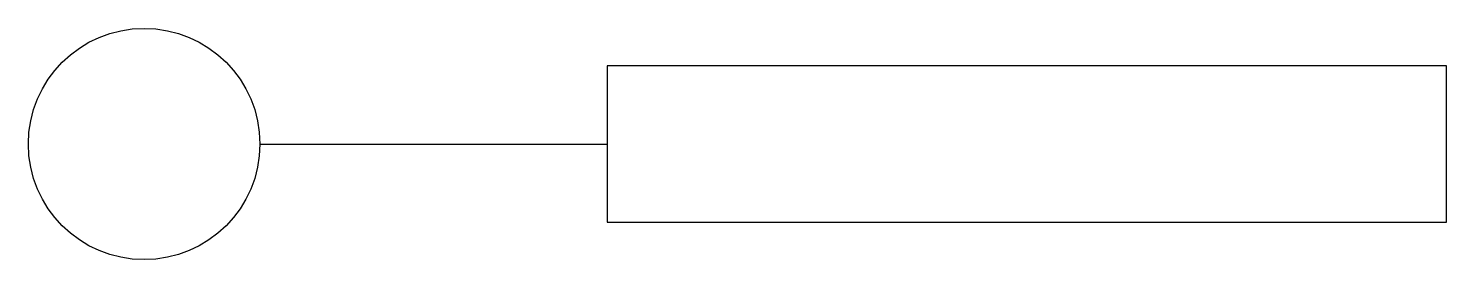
# Model space of a CAD drawing. Extents: x -0.2 to 2.25, y -0.2 to 0.2.
import ezdxf

# ---------------------------------------------------------------- set-up
doc = ezdxf.new("R2010")
doc.units = 0
doc.header["$MEASUREMENT"] = 0
doc.layers.add('CELL_LP_LIGHTPOLE', color=7, linetype='Continuous')

msp = doc.modelspace()

# ---------------------------------------------------------------- linework, layer by layer
at = {"layer": 'CELL_LP_LIGHTPOLE', "color": 2}
for p, q in [((2.25, 0.135), (0.8, 0.135)), ((0.8, 0.135), (0.8, -0.135)), ((2.25, -0.135), (2.25, 0.135)), ((0.2, 0), (0.8, 0)), ((0.8, -0.135), (2.25, -0.135))]:
    msp.add_line(p, q, dxfattribs=at)
msp.add_circle((0, 0), 0.2, dxfattribs=at)

doc.saveas('drawing.dxf')
